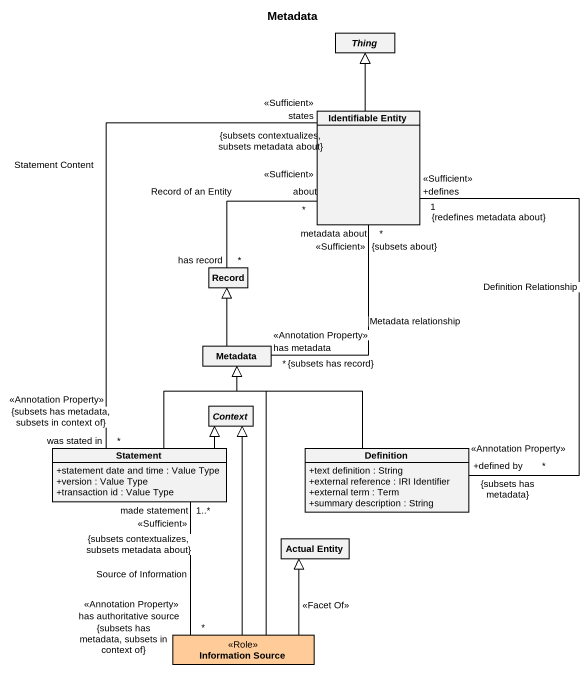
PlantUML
@startuml
title Metadata
hide circle
hide empty members
skinparam classAttributeIconSize 0
abstract class Thing
class "Identifiable Entity" as Identifiable_Entity
class "Record" as Record_
class Metadata
abstract class Context
class Statement {
  +statement date and time : Value Type
  +version : Value Type
  +transaction id : Value Type
}
class Definition {
  +text definition : String
  +external reference : IRI Identifier
  +external term : Term
  +summary description : String
}
class "Actual Entity" as Actual_Entity
class "Information Source" as Information_Source <<Role>> #FFCC99
Identifiable_Entity -up-|> Thing
Identifiable_Entity "states\n<<Sufficient>>\n{subsets contextualizes, subsets metadata about}" -- "was stated in\n*\n{subsets has metadata, subsets in context of}\n<<Annotation Property>>" Statement : Statement Content
Record_ "has record\n*" -up- "about\n*\n<<Sufficient>>" Identifiable_Entity : Record of an Entity
Metadata "has metadata\n*\n<<Annotation Property>>\n{subsets has record}" -up- "metadata about\n*\n<<Sufficient>>\n{subsets about}" Identifiable_Entity : Metadata relationship
Metadata -up-|> Record_
Statement -up-|> Metadata
Statement -up-|> Context
Definition "+defined by\n<<Annotation Property>>\n*\n{subsets has metadata}" -up- "+defines\n1\n{redefines metadata about}\n<<Sufficient>>" Identifiable_Entity : Definition Relationship
Definition -up-|> Metadata
Information_Source -up-|> Metadata
Information_Source -up-|> Context
Information_Source "has authoritative source\n*\n<<Annotation Property>>\n{subsets has metadata, subsets in context of}" -up- "made statement\n1..*\n<<Sufficient>>\n{subsets contextualizes, subsets metadata about}" Statement : Source of Information
Information_Source -up-|> Actual_Entity : <<Facet Of>>
@enduml
